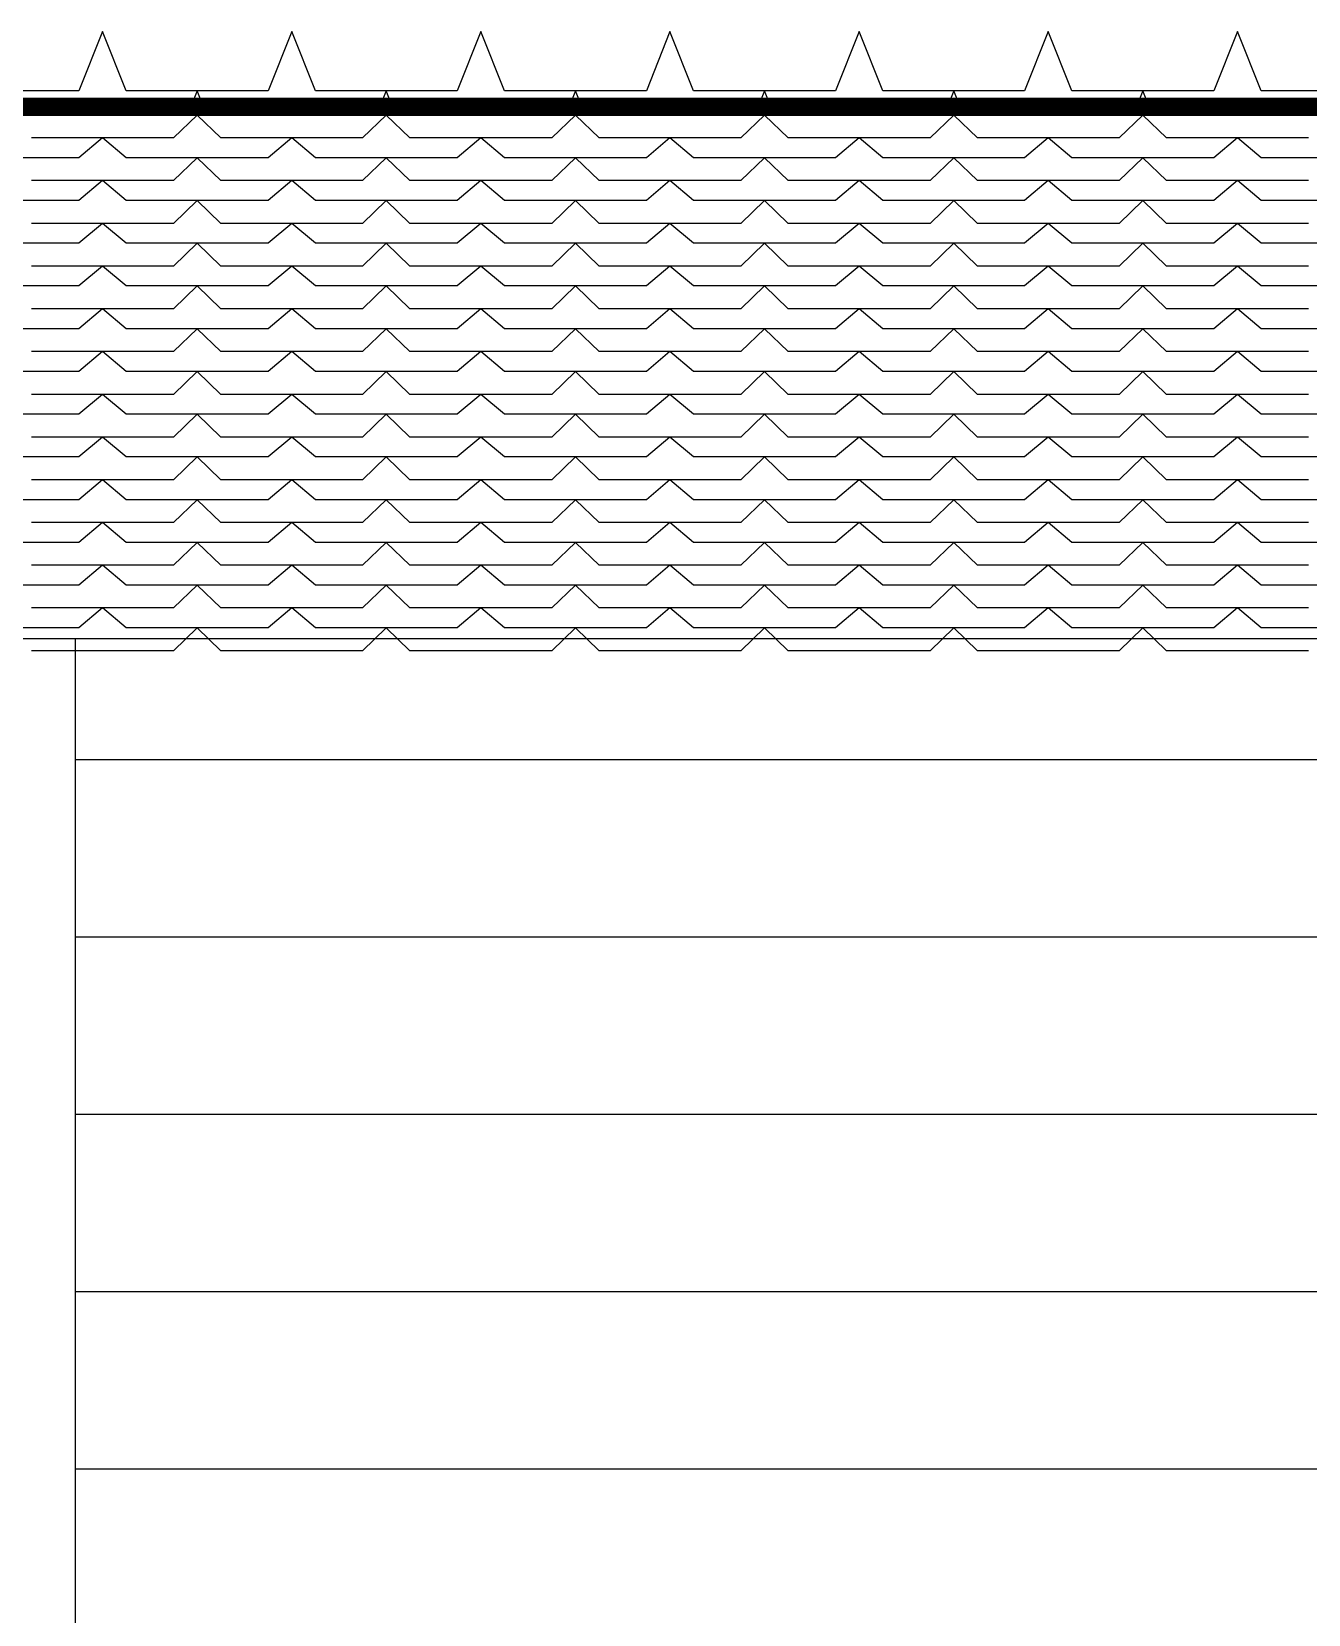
# Model space of a CAD drawing. Header units: inches. Extents: x 86794 to 87086, y 41803 to 41823.
# Drawn here: x 87069.054 to 87070.134, y 41818.191 to 41819.53 of the extents above; entities that cross this region are included whole.
import ezdxf

# ---------------------------------------------------------------- set-up
doc = ezdxf.new("R2010")
doc.units = ezdxf.units.IN
doc.header["$MEASUREMENT"] = 0

msp = doc.modelspace()

# ---------------------------------------------------------------- linework, layer by layer
at = {"color": 250}
for p, q in [((87069.1137, 41819.5295), (87069.0937, 41819.4795)), ((87069.1337, 41819.4795), (87069.1137, 41819.5295)), ((87069.2737, 41819.5295), (87069.2537, 41819.4795)), ((87069.2937, 41819.4795), (87069.2737, 41819.5295)), ((87069.4337, 41819.5295), (87069.4137, 41819.4795)), ((87069.4537, 41819.4795), (87069.4337, 41819.5295)), ((87069.5937, 41819.5295), (87069.5737, 41819.4795)), ((87069.6137, 41819.4795), (87069.5937, 41819.5295)), ((87069.7537, 41819.5295), (87069.7337, 41819.4795)), ((87069.7737, 41819.4795), (87069.7537, 41819.5295)), ((87069.9137, 41819.5295), (87069.8937, 41819.4795)), ((87069.9337, 41819.4795), (87069.9137, 41819.5295)), ((87070.0737, 41819.5295), (87070.0537, 41819.4795)), ((87070.0937, 41819.4795), (87070.0737, 41819.5295)), ((87069.0937, 41819.4795), (87068.9737, 41819.4795)), ((87069.2537, 41819.4795), (87069.1337, 41819.4795)), ((87069.1937, 41819.4795), (87069.1855, 41819.459)), ((87069.2019, 41819.459), (87069.1937, 41819.4795)), ((87069.4137, 41819.4795), (87069.2937, 41819.4795)), ((87069.3537, 41819.4795), (87069.3455, 41819.459)), ((87069.3619, 41819.459), (87069.3537, 41819.4795)), ((87069.5737, 41819.4795), (87069.4537, 41819.4795)), ((87069.5137, 41819.4795), (87069.5055, 41819.459)), ((87069.5219, 41819.459), (87069.5137, 41819.4795)), ((87069.7337, 41819.4795), (87069.6137, 41819.4795)), ((87069.6737, 41819.4795), (87069.6655, 41819.459)), ((87069.6819, 41819.459), (87069.6737, 41819.4795)), ((87069.8937, 41819.4795), (87069.7737, 41819.4795)), ((87069.8337, 41819.4795), (87069.8255, 41819.459)), ((87069.8419, 41819.459), (87069.8337, 41819.4795)), ((87070.0537, 41819.4795), (87069.9337, 41819.4795)), ((87069.9937, 41819.4795), (87069.9855, 41819.459)), ((87070.0019, 41819.459), (87069.9937, 41819.4795)), ((87070.2137, 41819.4795), (87070.0937, 41819.4795)), ((87069.1937, 41819.459), (87069.1737, 41819.4396)), ((87069.2137, 41819.4396), (87069.1937, 41819.459)), ((87069.3537, 41819.459), (87069.3337, 41819.4396)), ((87069.3737, 41819.4396), (87069.3537, 41819.459)), ((87069.5137, 41819.459), (87069.4937, 41819.4396)), ((87069.5337, 41819.4396), (87069.5137, 41819.459)), ((87069.6737, 41819.459), (87069.6537, 41819.4396)), ((87069.6937, 41819.4396), (87069.6737, 41819.459)), ((87069.8337, 41819.459), (87069.8137, 41819.4396)), ((87069.8537, 41819.4396), (87069.8337, 41819.459)), ((87069.9937, 41819.459), (87069.9737, 41819.4396)), ((87070.0137, 41819.4396), (87069.9937, 41819.459)), ((87069.1737, 41819.4396), (87069.0537, 41819.4396)), ((87069.1137, 41819.4396), (87069.0937, 41819.4228)), ((87069.1337, 41819.4228), (87069.1137, 41819.4396)), ((87069.3337, 41819.4396), (87069.2137, 41819.4396)), ((87069.2737, 41819.4396), (87069.2537, 41819.4228)), ((87069.2937, 41819.4228), (87069.2737, 41819.4396)), ((87069.4937, 41819.4396), (87069.3737, 41819.4396)), ((87069.4337, 41819.4396), (87069.4137, 41819.4228)), ((87069.4537, 41819.4228), (87069.4337, 41819.4396)), ((87069.6537, 41819.4396), (87069.5337, 41819.4396)), ((87069.5937, 41819.4396), (87069.5737, 41819.4228)), ((87069.6137, 41819.4228), (87069.5937, 41819.4396)), ((87069.8137, 41819.4396), (87069.6937, 41819.4396)), ((87069.7537, 41819.4396), (87069.7337, 41819.4228)), ((87069.7737, 41819.4228), (87069.7537, 41819.4396)), ((87069.9737, 41819.4396), (87069.8537, 41819.4396)), ((87069.9137, 41819.4396), (87069.8937, 41819.4228)), ((87069.9337, 41819.4228), (87069.9137, 41819.4396)), ((87070.1337, 41819.4396), (87070.0137, 41819.4396)), ((87070.0737, 41819.4396), (87070.0537, 41819.4228)), ((87070.0937, 41819.4228), (87070.0737, 41819.4396)), ((87069.0937, 41819.4228), (87068.9737, 41819.4228)), ((87069.2537, 41819.4228), (87069.1337, 41819.4228)), ((87069.1937, 41819.4228), (87069.1737, 41819.4035)), ((87069.2137, 41819.4035), (87069.1937, 41819.4228)), ((87069.4137, 41819.4228), (87069.2937, 41819.4228)), ((87069.3537, 41819.4228), (87069.3337, 41819.4035)), ((87069.3737, 41819.4035), (87069.3537, 41819.4228)), ((87069.5737, 41819.4228), (87069.4537, 41819.4228)), ((87069.5137, 41819.4228), (87069.4937, 41819.4035)), ((87069.5337, 41819.4035), (87069.5137, 41819.4228)), ((87069.7337, 41819.4228), (87069.6137, 41819.4228)), ((87069.6737, 41819.4228), (87069.6537, 41819.4035)), ((87069.6937, 41819.4035), (87069.6737, 41819.4228)), ((87069.8937, 41819.4228), (87069.7737, 41819.4228)), ((87069.8337, 41819.4228), (87069.8137, 41819.4035)), ((87069.8537, 41819.4035), (87069.8337, 41819.4228)), ((87070.0537, 41819.4228), (87069.9337, 41819.4228)), ((87069.9937, 41819.4228), (87069.9737, 41819.4035)), ((87070.0137, 41819.4035), (87069.9937, 41819.4228)), ((87070.2137, 41819.4228), (87070.0937, 41819.4228)), ((87069.1737, 41819.4035), (87069.0537, 41819.4035)), ((87069.1137, 41819.4035), (87069.0937, 41819.3867)), ((87069.1337, 41819.3867), (87069.1137, 41819.4035)), ((87069.3337, 41819.4035), (87069.2137, 41819.4035)), ((87069.2737, 41819.4035), (87069.2537, 41819.3867)), ((87069.2937, 41819.3867), (87069.2737, 41819.4035)), ((87069.4937, 41819.4035), (87069.3737, 41819.4035)), ((87069.4337, 41819.4035), (87069.4137, 41819.3867)), ((87069.4537, 41819.3867), (87069.4337, 41819.4035)), ((87069.6537, 41819.4035), (87069.5337, 41819.4035)), ((87069.5937, 41819.4035), (87069.5737, 41819.3867)), ((87069.6137, 41819.3867), (87069.5937, 41819.4035)), ((87069.8137, 41819.4035), (87069.6937, 41819.4035)), ((87069.7537, 41819.4035), (87069.7337, 41819.3867)), ((87069.7737, 41819.3867), (87069.7537, 41819.4035)), ((87069.9737, 41819.4035), (87069.8537, 41819.4035)), ((87069.9137, 41819.4035), (87069.8937, 41819.3867)), ((87069.9337, 41819.3867), (87069.9137, 41819.4035)), ((87070.1337, 41819.4035), (87070.0137, 41819.4035)), ((87070.0737, 41819.4035), (87070.0537, 41819.3867)), ((87070.0937, 41819.3867), (87070.0737, 41819.4035)), ((87069.0937, 41819.3867), (87068.9737, 41819.3867)), ((87069.2537, 41819.3867), (87069.1337, 41819.3867)), ((87069.1937, 41819.3867), (87069.1737, 41819.3673)), ((87069.2137, 41819.3673), (87069.1937, 41819.3867)), ((87069.4137, 41819.3867), (87069.2937, 41819.3867)), ((87069.3537, 41819.3867), (87069.3337, 41819.3673)), ((87069.3737, 41819.3673), (87069.3537, 41819.3867)), ((87069.5737, 41819.3867), (87069.4537, 41819.3867)), ((87069.5137, 41819.3867), (87069.4937, 41819.3673)), ((87069.5337, 41819.3673), (87069.5137, 41819.3867)), ((87069.7337, 41819.3867), (87069.6137, 41819.3867)), ((87069.6737, 41819.3867), (87069.6537, 41819.3673)), ((87069.6937, 41819.3673), (87069.6737, 41819.3867)), ((87069.8937, 41819.3867), (87069.7737, 41819.3867)), ((87069.8337, 41819.3867), (87069.8137, 41819.3673)), ((87069.8537, 41819.3673), (87069.8337, 41819.3867)), ((87070.0537, 41819.3867), (87069.9337, 41819.3867)), ((87069.9937, 41819.3867), (87069.9737, 41819.3673)), ((87070.0137, 41819.3673), (87069.9937, 41819.3867)), ((87070.2137, 41819.3867), (87070.0937, 41819.3867)), ((87069.1737, 41819.3673), (87069.0537, 41819.3673)), ((87069.1137, 41819.3673), (87069.0937, 41819.3505)), ((87069.1337, 41819.3505), (87069.1137, 41819.3673)), ((87069.3337, 41819.3673), (87069.2137, 41819.3673)), ((87069.2737, 41819.3673), (87069.2537, 41819.3505)), ((87069.2937, 41819.3505), (87069.2737, 41819.3673)), ((87069.4937, 41819.3673), (87069.3737, 41819.3673)), ((87069.4337, 41819.3673), (87069.4137, 41819.3505)), ((87069.4537, 41819.3505), (87069.4337, 41819.3673)), ((87069.6537, 41819.3673), (87069.5337, 41819.3673)), ((87069.5937, 41819.3673), (87069.5737, 41819.3505)), ((87069.6137, 41819.3505), (87069.5937, 41819.3673)), ((87069.8137, 41819.3673), (87069.6937, 41819.3673)), ((87069.7537, 41819.3673), (87069.7337, 41819.3505)), ((87069.7737, 41819.3505), (87069.7537, 41819.3673)), ((87069.9737, 41819.3673), (87069.8537, 41819.3673)), ((87069.9137, 41819.3673), (87069.8937, 41819.3505)), ((87069.9337, 41819.3505), (87069.9137, 41819.3673)), ((87070.1337, 41819.3673), (87070.0137, 41819.3673)), ((87070.0737, 41819.3673), (87070.0537, 41819.3505)), ((87070.0937, 41819.3505), (87070.0737, 41819.3673)), ((87069.0937, 41819.3505), (87068.9737, 41819.3505)), ((87069.2537, 41819.3505), (87069.1337, 41819.3505)), ((87069.1937, 41819.3505), (87069.1737, 41819.3312)), ((87069.2137, 41819.3312), (87069.1937, 41819.3505)), ((87069.4137, 41819.3505), (87069.2937, 41819.3505)), ((87069.3537, 41819.3505), (87069.3337, 41819.3312)), ((87069.3737, 41819.3312), (87069.3537, 41819.3505)), ((87069.5737, 41819.3505), (87069.4537, 41819.3505)), ((87069.5137, 41819.3505), (87069.4937, 41819.3312)), ((87069.5337, 41819.3312), (87069.5137, 41819.3505)), ((87069.7337, 41819.3505), (87069.6137, 41819.3505)), ((87069.6737, 41819.3505), (87069.6537, 41819.3312)), ((87069.6937, 41819.3312), (87069.6737, 41819.3505)), ((87069.8937, 41819.3505), (87069.7737, 41819.3505)), ((87069.8337, 41819.3505), (87069.8137, 41819.3312)), ((87069.8537, 41819.3312), (87069.8337, 41819.3505)), ((87070.0537, 41819.3505), (87069.9337, 41819.3505)), ((87069.9937, 41819.3505), (87069.9737, 41819.3312)), ((87070.0137, 41819.3312), (87069.9937, 41819.3505)), ((87070.2137, 41819.3505), (87070.0937, 41819.3505)), ((87069.1737, 41819.3312), (87069.0537, 41819.3312)), ((87069.1137, 41819.3312), (87069.0937, 41819.3144)), ((87069.1337, 41819.3144), (87069.1137, 41819.3312)), ((87069.3337, 41819.3312), (87069.2137, 41819.3312)), ((87069.2737, 41819.3312), (87069.2537, 41819.3144)), ((87069.2937, 41819.3144), (87069.2737, 41819.3312)), ((87069.4937, 41819.3312), (87069.3737, 41819.3312)), ((87069.4337, 41819.3312), (87069.4137, 41819.3144)), ((87069.4537, 41819.3144), (87069.4337, 41819.3312)), ((87069.6537, 41819.3312), (87069.5337, 41819.3312)), ((87069.5937, 41819.3312), (87069.5737, 41819.3144)), ((87069.6137, 41819.3144), (87069.5937, 41819.3312)), ((87069.8137, 41819.3312), (87069.6937, 41819.3312)), ((87069.7537, 41819.3312), (87069.7337, 41819.3144)), ((87069.7737, 41819.3144), (87069.7537, 41819.3312)), ((87069.9737, 41819.3312), (87069.8537, 41819.3312)), ((87069.9137, 41819.3312), (87069.8937, 41819.3144)), ((87069.9337, 41819.3144), (87069.9137, 41819.3312)), ((87070.1337, 41819.3312), (87070.0137, 41819.3312)), ((87070.0737, 41819.3312), (87070.0537, 41819.3144)), ((87070.0937, 41819.3144), (87070.0737, 41819.3312)), ((87069.0937, 41819.3144), (87068.9737, 41819.3144)), ((87069.2537, 41819.3144), (87069.1337, 41819.3144)), ((87069.1937, 41819.3144), (87069.1737, 41819.295)), ((87069.2137, 41819.295), (87069.1937, 41819.3144)), ((87069.4137, 41819.3144), (87069.2937, 41819.3144)), ((87069.3537, 41819.3144), (87069.3337, 41819.295)), ((87069.3737, 41819.295), (87069.3537, 41819.3144)), ((87069.5737, 41819.3144), (87069.4537, 41819.3144)), ((87069.5137, 41819.3144), (87069.4937, 41819.295)), ((87069.5337, 41819.295), (87069.5137, 41819.3144)), ((87069.7337, 41819.3144), (87069.6137, 41819.3144)), ((87069.6737, 41819.3144), (87069.6537, 41819.295)), ((87069.6937, 41819.295), (87069.6737, 41819.3144)), ((87069.8937, 41819.3144), (87069.7737, 41819.3144)), ((87069.8337, 41819.3144), (87069.8137, 41819.295)), ((87069.8537, 41819.295), (87069.8337, 41819.3144)), ((87070.0537, 41819.3144), (87069.9337, 41819.3144)), ((87069.9937, 41819.3144), (87069.9737, 41819.295)), ((87070.0137, 41819.295), (87069.9937, 41819.3144)), ((87070.2137, 41819.3144), (87070.0937, 41819.3144)), ((87069.1737, 41819.295), (87069.0537, 41819.295)), ((87069.1137, 41819.295), (87069.0937, 41819.2782)), ((87069.1337, 41819.2782), (87069.1137, 41819.295)), ((87069.3337, 41819.295), (87069.2137, 41819.295)), ((87069.2737, 41819.295), (87069.2537, 41819.2782)), ((87069.2937, 41819.2782), (87069.2737, 41819.295)), ((87069.4937, 41819.295), (87069.3737, 41819.295)), ((87069.4337, 41819.295), (87069.4137, 41819.2782)), ((87069.4537, 41819.2782), (87069.4337, 41819.295)), ((87069.6537, 41819.295), (87069.5337, 41819.295)), ((87069.5937, 41819.295), (87069.5737, 41819.2782)), ((87069.6137, 41819.2782), (87069.5937, 41819.295)), ((87069.8137, 41819.295), (87069.6937, 41819.295)), ((87069.7537, 41819.295), (87069.7337, 41819.2782)), ((87069.7737, 41819.2782), (87069.7537, 41819.295)), ((87069.9737, 41819.295), (87069.8537, 41819.295)), ((87069.9137, 41819.295), (87069.8937, 41819.2782)), ((87069.9337, 41819.2782), (87069.9137, 41819.295)), ((87070.1337, 41819.295), (87070.0137, 41819.295)), ((87070.0737, 41819.295), (87070.0537, 41819.2782)), ((87070.0937, 41819.2782), (87070.0737, 41819.295)), ((87069.0937, 41819.2782), (87068.9737, 41819.2782)), ((87069.2537, 41819.2782), (87069.1337, 41819.2782)), ((87069.1937, 41819.2782), (87069.1737, 41819.2589)), ((87069.2137, 41819.2589), (87069.1937, 41819.2782)), ((87069.4137, 41819.2782), (87069.2937, 41819.2782)), ((87069.3537, 41819.2782), (87069.3337, 41819.2589)), ((87069.3737, 41819.2589), (87069.3537, 41819.2782)), ((87069.5737, 41819.2782), (87069.4537, 41819.2782)), ((87069.5137, 41819.2782), (87069.4937, 41819.2589)), ((87069.5337, 41819.2589), (87069.5137, 41819.2782)), ((87069.7337, 41819.2782), (87069.6137, 41819.2782)), ((87069.6737, 41819.2782), (87069.6537, 41819.2589)), ((87069.6937, 41819.2589), (87069.6737, 41819.2782)), ((87069.8937, 41819.2782), (87069.7737, 41819.2782)), ((87069.8337, 41819.2782), (87069.8137, 41819.2589)), ((87069.8537, 41819.2589), (87069.8337, 41819.2782)), ((87070.0537, 41819.2782), (87069.9337, 41819.2782)), ((87069.9937, 41819.2782), (87069.9737, 41819.2589)), ((87070.0137, 41819.2589), (87069.9937, 41819.2782)), ((87070.2137, 41819.2782), (87070.0937, 41819.2782)), ((87069.1737, 41819.2589), (87069.0537, 41819.2589)), ((87069.1137, 41819.2589), (87069.0937, 41819.2421)), ((87069.1337, 41819.2421), (87069.1137, 41819.2589)), ((87069.3337, 41819.2589), (87069.2137, 41819.2589)), ((87069.2737, 41819.2589), (87069.2537, 41819.2421)), ((87069.2937, 41819.2421), (87069.2737, 41819.2589)), ((87069.4937, 41819.2589), (87069.3737, 41819.2589)), ((87069.4337, 41819.2589), (87069.4137, 41819.2421)), ((87069.4537, 41819.2421), (87069.4337, 41819.2589)), ((87069.6537, 41819.2589), (87069.5337, 41819.2589)), ((87069.5937, 41819.2589), (87069.5737, 41819.2421)), ((87069.6137, 41819.2421), (87069.5937, 41819.2589)), ((87069.8137, 41819.2589), (87069.6937, 41819.2589)), ((87069.7537, 41819.2589), (87069.7337, 41819.2421)), ((87069.7737, 41819.2421), (87069.7537, 41819.2589)), ((87069.9737, 41819.2589), (87069.8537, 41819.2589)), ((87069.9137, 41819.2589), (87069.8937, 41819.2421)), ((87069.9337, 41819.2421), (87069.9137, 41819.2589)), ((87070.1337, 41819.2589), (87070.0137, 41819.2589)), ((87070.0737, 41819.2589), (87070.0537, 41819.2421)), ((87070.0937, 41819.2421), (87070.0737, 41819.2589)), ((87069.0937, 41819.2421), (87068.9737, 41819.2421)), ((87069.2537, 41819.2421), (87069.1337, 41819.2421)), ((87069.1937, 41819.2421), (87069.1737, 41819.2227)), ((87069.2137, 41819.2227), (87069.1937, 41819.2421)), ((87069.4137, 41819.2421), (87069.2937, 41819.2421)), ((87069.3537, 41819.2421), (87069.3337, 41819.2227)), ((87069.3737, 41819.2227), (87069.3537, 41819.2421)), ((87069.5737, 41819.2421), (87069.4537, 41819.2421)), ((87069.5137, 41819.2421), (87069.4937, 41819.2227)), ((87069.5337, 41819.2227), (87069.5137, 41819.2421)), ((87069.7337, 41819.2421), (87069.6137, 41819.2421)), ((87069.6737, 41819.2421), (87069.6537, 41819.2227)), ((87069.6937, 41819.2227), (87069.6737, 41819.2421)), ((87069.8937, 41819.2421), (87069.7737, 41819.2421)), ((87069.8337, 41819.2421), (87069.8137, 41819.2227)), ((87069.8537, 41819.2227), (87069.8337, 41819.2421)), ((87070.0537, 41819.2421), (87069.9337, 41819.2421)), ((87069.9937, 41819.2421), (87069.9737, 41819.2227)), ((87070.0137, 41819.2227), (87069.9937, 41819.2421)), ((87070.2137, 41819.2421), (87070.0937, 41819.2421)), ((87069.1737, 41819.2227), (87069.0537, 41819.2227)), ((87069.1137, 41819.2227), (87069.0937, 41819.2059)), ((87069.1337, 41819.2059), (87069.1137, 41819.2227)), ((87069.3337, 41819.2227), (87069.2137, 41819.2227)), ((87069.2737, 41819.2227), (87069.2537, 41819.2059)), ((87069.2937, 41819.2059), (87069.2737, 41819.2227)), ((87069.4937, 41819.2227), (87069.3737, 41819.2227)), ((87069.4337, 41819.2227), (87069.4137, 41819.2059)), ((87069.4537, 41819.2059), (87069.4337, 41819.2227)), ((87069.6537, 41819.2227), (87069.5337, 41819.2227)), ((87069.5937, 41819.2227), (87069.5737, 41819.2059)), ((87069.6137, 41819.2059), (87069.5937, 41819.2227)), ((87069.8137, 41819.2227), (87069.6937, 41819.2227)), ((87069.7537, 41819.2227), (87069.7337, 41819.2059)), ((87069.7737, 41819.2059), (87069.7537, 41819.2227)), ((87069.9737, 41819.2227), (87069.8537, 41819.2227)), ((87069.9137, 41819.2227), (87069.8937, 41819.2059)), ((87069.9337, 41819.2059), (87069.9137, 41819.2227)), ((87070.1337, 41819.2227), (87070.0137, 41819.2227)), ((87070.0737, 41819.2227), (87070.0537, 41819.2059)), ((87070.0937, 41819.2059), (87070.0737, 41819.2227)), ((87069.0937, 41819.2059), (87068.9737, 41819.2059)), ((87069.2537, 41819.2059), (87069.1337, 41819.2059)), ((87069.1937, 41819.2059), (87069.1737, 41819.1866)), ((87069.2137, 41819.1866), (87069.1937, 41819.2059)), ((87069.4137, 41819.2059), (87069.2937, 41819.2059)), ((87069.3537, 41819.2059), (87069.3337, 41819.1866)), ((87069.3737, 41819.1866), (87069.3537, 41819.2059)), ((87069.5737, 41819.2059), (87069.4537, 41819.2059)), ((87069.5137, 41819.2059), (87069.4937, 41819.1866)), ((87069.5337, 41819.1866), (87069.5137, 41819.2059)), ((87069.7337, 41819.2059), (87069.6137, 41819.2059)), ((87069.6737, 41819.2059), (87069.6537, 41819.1866)), ((87069.6937, 41819.1866), (87069.6737, 41819.2059)), ((87069.8937, 41819.2059), (87069.7737, 41819.2059)), ((87069.8337, 41819.2059), (87069.8137, 41819.1866)), ((87069.8537, 41819.1866), (87069.8337, 41819.2059)), ((87070.0537, 41819.2059), (87069.9337, 41819.2059)), ((87069.9937, 41819.2059), (87069.9737, 41819.1866)), ((87070.0137, 41819.1866), (87069.9937, 41819.2059)), ((87070.2137, 41819.2059), (87070.0937, 41819.2059)), ((87069.1737, 41819.1866), (87069.0537, 41819.1866)), ((87069.1137, 41819.1866), (87069.0937, 41819.1698)), ((87069.1337, 41819.1698), (87069.1137, 41819.1866)), ((87069.3337, 41819.1866), (87069.2137, 41819.1866)), ((87069.2737, 41819.1866), (87069.2537, 41819.1698)), ((87069.2937, 41819.1698), (87069.2737, 41819.1866)), ((87069.4937, 41819.1866), (87069.3737, 41819.1866)), ((87069.4337, 41819.1866), (87069.4137, 41819.1698)), ((87069.4537, 41819.1698), (87069.4337, 41819.1866)), ((87069.6537, 41819.1866), (87069.5337, 41819.1866)), ((87069.5937, 41819.1866), (87069.5737, 41819.1698)), ((87069.6137, 41819.1698), (87069.5937, 41819.1866)), ((87069.8137, 41819.1866), (87069.6937, 41819.1866)), ((87069.7537, 41819.1866), (87069.7337, 41819.1698)), ((87069.7737, 41819.1698), (87069.7537, 41819.1866)), ((87069.9737, 41819.1866), (87069.8537, 41819.1866)), ((87069.9137, 41819.1866), (87069.8937, 41819.1698)), ((87069.9337, 41819.1698), (87069.9137, 41819.1866)), ((87070.1337, 41819.1866), (87070.0137, 41819.1866)), ((87070.0737, 41819.1866), (87070.0537, 41819.1698)), ((87070.0937, 41819.1698), (87070.0737, 41819.1866)), ((87069.0937, 41819.1698), (87068.9737, 41819.1698)), ((87069.2537, 41819.1698), (87069.1337, 41819.1698)), ((87069.1937, 41819.1698), (87069.1737, 41819.1504)), ((87069.2137, 41819.1504), (87069.1937, 41819.1698)), ((87069.4137, 41819.1698), (87069.2937, 41819.1698)), ((87069.3537, 41819.1698), (87069.3337, 41819.1504)), ((87069.3737, 41819.1504), (87069.3537, 41819.1698)), ((87069.5737, 41819.1698), (87069.4537, 41819.1698)), ((87069.5137, 41819.1698), (87069.4937, 41819.1504)), ((87069.5337, 41819.1504), (87069.5137, 41819.1698)), ((87069.7337, 41819.1698), (87069.6137, 41819.1698)), ((87069.6737, 41819.1698), (87069.6537, 41819.1504)), ((87069.6937, 41819.1504), (87069.6737, 41819.1698)), ((87069.8937, 41819.1698), (87069.7737, 41819.1698)), ((87069.8337, 41819.1698), (87069.8137, 41819.1504)), ((87069.8537, 41819.1504), (87069.8337, 41819.1698)), ((87070.0537, 41819.1698), (87069.9337, 41819.1698)), ((87069.9937, 41819.1698), (87069.9737, 41819.1504)), ((87070.0137, 41819.1504), (87069.9937, 41819.1698)), ((87070.2137, 41819.1698), (87070.0937, 41819.1698)), ((87069.1737, 41819.1504), (87069.0537, 41819.1504)), ((87069.1137, 41819.1504), (87069.0937, 41819.1336)), ((87069.1337, 41819.1336), (87069.1137, 41819.1504)), ((87069.3337, 41819.1504), (87069.2137, 41819.1504)), ((87069.2737, 41819.1504), (87069.2537, 41819.1336)), ((87069.2937, 41819.1336), (87069.2737, 41819.1504)), ((87069.4937, 41819.1504), (87069.3737, 41819.1504)), ((87069.4337, 41819.1504), (87069.4137, 41819.1336)), ((87069.4537, 41819.1336), (87069.4337, 41819.1504)), ((87069.6537, 41819.1504), (87069.5337, 41819.1504)), ((87069.5937, 41819.1504), (87069.5737, 41819.1336)), ((87069.6137, 41819.1336), (87069.5937, 41819.1504)), ((87069.8137, 41819.1504), (87069.6937, 41819.1504)), ((87069.7537, 41819.1504), (87069.7337, 41819.1336)), ((87069.7737, 41819.1336), (87069.7537, 41819.1504)), ((87069.9737, 41819.1504), (87069.8537, 41819.1504)), ((87069.9137, 41819.1504), (87069.8937, 41819.1336)), ((87069.9337, 41819.1336), (87069.9137, 41819.1504)), ((87070.1337, 41819.1504), (87070.0137, 41819.1504)), ((87070.0737, 41819.1504), (87070.0537, 41819.1336)), ((87070.0937, 41819.1336), (87070.0737, 41819.1504)), ((87069.0937, 41819.1336), (87068.9737, 41819.1336)), ((87069.2537, 41819.1336), (87069.1337, 41819.1336)), ((87069.1937, 41819.1336), (87069.1737, 41819.1143)), ((87069.2137, 41819.1143), (87069.1937, 41819.1336)), ((87069.4137, 41819.1336), (87069.2937, 41819.1336)), ((87069.3537, 41819.1336), (87069.3337, 41819.1143)), ((87069.3737, 41819.1143), (87069.3537, 41819.1336)), ((87069.5737, 41819.1336), (87069.4537, 41819.1336)), ((87069.5137, 41819.1336), (87069.4937, 41819.1143)), ((87069.5337, 41819.1143), (87069.5137, 41819.1336)), ((87069.7337, 41819.1336), (87069.6137, 41819.1336)), ((87069.6737, 41819.1336), (87069.6537, 41819.1143)), ((87069.6937, 41819.1143), (87069.6737, 41819.1336)), ((87069.8937, 41819.1336), (87069.7737, 41819.1336)), ((87069.8337, 41819.1336), (87069.8137, 41819.1143)), ((87069.8537, 41819.1143), (87069.8337, 41819.1336)), ((87070.0537, 41819.1336), (87069.9337, 41819.1336)), ((87069.9937, 41819.1336), (87069.9737, 41819.1143)), ((87070.0137, 41819.1143), (87069.9937, 41819.1336)), ((87070.2137, 41819.1336), (87070.0937, 41819.1336)), ((87069.1737, 41819.1143), (87069.0537, 41819.1143)), ((87069.1137, 41819.1143), (87069.0937, 41819.0975)), ((87069.1337, 41819.0975), (87069.1137, 41819.1143)), ((87069.3337, 41819.1143), (87069.2137, 41819.1143)), ((87069.2737, 41819.1143), (87069.2537, 41819.0975)), ((87069.2937, 41819.0975), (87069.2737, 41819.1143)), ((87069.4937, 41819.1143), (87069.3737, 41819.1143)), ((87069.4337, 41819.1143), (87069.4137, 41819.0975)), ((87069.4537, 41819.0975), (87069.4337, 41819.1143)), ((87069.6537, 41819.1143), (87069.5337, 41819.1143)), ((87069.5937, 41819.1143), (87069.5737, 41819.0975)), ((87069.6137, 41819.0975), (87069.5937, 41819.1143)), ((87069.8137, 41819.1143), (87069.6937, 41819.1143)), ((87069.7537, 41819.1143), (87069.7337, 41819.0975)), ((87069.7737, 41819.0975), (87069.7537, 41819.1143)), ((87069.9737, 41819.1143), (87069.8537, 41819.1143)), ((87069.9137, 41819.1143), (87069.8937, 41819.0975)), ((87069.9337, 41819.0975), (87069.9137, 41819.1143)), ((87070.1337, 41819.1143), (87070.0137, 41819.1143)), ((87070.0737, 41819.1143), (87070.0537, 41819.0975)), ((87070.0937, 41819.0975), (87070.0737, 41819.1143)), ((87069.0937, 41819.0975), (87068.9737, 41819.0975)), ((87069.2537, 41819.0975), (87069.1337, 41819.0975)), ((87069.1937, 41819.0975), (87069.1737, 41819.0781)), ((87069.2137, 41819.0781), (87069.1937, 41819.0975)), ((87069.4137, 41819.0975), (87069.2937, 41819.0975)), ((87069.3537, 41819.0975), (87069.3337, 41819.0781)), ((87069.3737, 41819.0781), (87069.3537, 41819.0975)), ((87069.5737, 41819.0975), (87069.4537, 41819.0975)), ((87069.5137, 41819.0975), (87069.4937, 41819.0781)), ((87069.5337, 41819.0781), (87069.5137, 41819.0975)), ((87069.7337, 41819.0975), (87069.6137, 41819.0975)), ((87069.6737, 41819.0975), (87069.6537, 41819.0781)), ((87069.6937, 41819.0781), (87069.6737, 41819.0975)), ((87069.8937, 41819.0975), (87069.7737, 41819.0975)), ((87069.8337, 41819.0975), (87069.8137, 41819.0781)), ((87069.8537, 41819.0781), (87069.8337, 41819.0975)), ((87070.0537, 41819.0975), (87069.9337, 41819.0975)), ((87069.9937, 41819.0975), (87069.9737, 41819.0781)), ((87070.0137, 41819.0781), (87069.9937, 41819.0975)), ((87070.2137, 41819.0975), (87070.0937, 41819.0975)), ((87069.1737, 41819.0781), (87069.0537, 41819.0781)), ((87069.1137, 41819.0781), (87069.0937, 41819.0613)), ((87069.1337, 41819.0613), (87069.1137, 41819.0781)), ((87069.3337, 41819.0781), (87069.2137, 41819.0781)), ((87069.2737, 41819.0781), (87069.2537, 41819.0613)), ((87069.2937, 41819.0613), (87069.2737, 41819.0781)), ((87069.4937, 41819.0781), (87069.3737, 41819.0781)), ((87069.4337, 41819.0781), (87069.4137, 41819.0613)), ((87069.4537, 41819.0613), (87069.4337, 41819.0781)), ((87069.6537, 41819.0781), (87069.5337, 41819.0781)), ((87069.5937, 41819.0781), (87069.5737, 41819.0613)), ((87069.6137, 41819.0613), (87069.5937, 41819.0781)), ((87069.8137, 41819.0781), (87069.6937, 41819.0781)), ((87069.7537, 41819.0781), (87069.7337, 41819.0613)), ((87069.7737, 41819.0613), (87069.7537, 41819.0781)), ((87069.9737, 41819.0781), (87069.8537, 41819.0781)), ((87069.9137, 41819.0781), (87069.8937, 41819.0613)), ((87069.9337, 41819.0613), (87069.9137, 41819.0781)), ((87070.1337, 41819.0781), (87070.0137, 41819.0781)), ((87070.0737, 41819.0781), (87070.0537, 41819.0613)), ((87070.0937, 41819.0613), (87070.0737, 41819.0781)), ((87069.0937, 41819.0613), (87068.9737, 41819.0613)), ((87069.2537, 41819.0613), (87069.1337, 41819.0613)), ((87069.1937, 41819.0613), (87069.1737, 41819.042)), ((87069.2137, 41819.042), (87069.1937, 41819.0613)), ((87069.4137, 41819.0613), (87069.2937, 41819.0613)), ((87069.3537, 41819.0613), (87069.3337, 41819.042)), ((87069.3737, 41819.042), (87069.3537, 41819.0613)), ((87069.5737, 41819.0613), (87069.4537, 41819.0613)), ((87069.5137, 41819.0613), (87069.4937, 41819.042)), ((87069.5337, 41819.042), (87069.5137, 41819.0613)), ((87069.7337, 41819.0613), (87069.6137, 41819.0613)), ((87069.6737, 41819.0613), (87069.6537, 41819.042)), ((87069.6937, 41819.042), (87069.6737, 41819.0613)), ((87069.8937, 41819.0613), (87069.7737, 41819.0613)), ((87069.8337, 41819.0613), (87069.8137, 41819.042)), ((87069.8537, 41819.042), (87069.8337, 41819.0613)), ((87070.0537, 41819.0613), (87069.9337, 41819.0613)), ((87069.9937, 41819.0613), (87069.9737, 41819.042)), ((87070.0137, 41819.042), (87069.9937, 41819.0613)), ((87070.2137, 41819.0613), (87070.0937, 41819.0613)), ((87069.1737, 41819.042), (87069.0537, 41819.042)), ((87069.1137, 41819.042), (87069.0937, 41819.0252)), ((87069.1337, 41819.0252), (87069.1137, 41819.042)), ((87069.3337, 41819.042), (87069.2137, 41819.042)), ((87069.2737, 41819.042), (87069.2537, 41819.0252)), ((87069.2937, 41819.0252), (87069.2737, 41819.042)), ((87069.4937, 41819.042), (87069.3737, 41819.042)), ((87069.4337, 41819.042), (87069.4137, 41819.0252)), ((87069.4537, 41819.0252), (87069.4337, 41819.042)), ((87069.6537, 41819.042), (87069.5337, 41819.042)), ((87069.5937, 41819.042), (87069.5737, 41819.0252)), ((87069.6137, 41819.0252), (87069.5937, 41819.042)), ((87069.8137, 41819.042), (87069.6937, 41819.042)), ((87069.7537, 41819.042), (87069.7337, 41819.0252)), ((87069.7737, 41819.0252), (87069.7537, 41819.042)), ((87069.9737, 41819.042), (87069.8537, 41819.042)), ((87069.9137, 41819.042), (87069.8937, 41819.0252)), ((87069.9337, 41819.0252), (87069.9137, 41819.042)), ((87070.1337, 41819.042), (87070.0137, 41819.042)), ((87070.0737, 41819.042), (87070.0537, 41819.0252)), ((87070.0937, 41819.0252), (87070.0737, 41819.042)), ((87069.0937, 41819.0252), (87068.9737, 41819.0252)), ((87069.2537, 41819.0252), (87069.1337, 41819.0252)), ((87069.1937, 41819.0252), (87069.1737, 41819.0058)), ((87069.2137, 41819.0058), (87069.1937, 41819.0252)), ((87069.4137, 41819.0252), (87069.2937, 41819.0252)), ((87069.3537, 41819.0252), (87069.3337, 41819.0058)), ((87069.3737, 41819.0058), (87069.3537, 41819.0252)), ((87069.5737, 41819.0252), (87069.4537, 41819.0252)), ((87069.5137, 41819.0252), (87069.4937, 41819.0058)), ((87069.5337, 41819.0058), (87069.5137, 41819.0252)), ((87069.7337, 41819.0252), (87069.6137, 41819.0252)), ((87069.6737, 41819.0252), (87069.6537, 41819.0058)), ((87069.6937, 41819.0058), (87069.6737, 41819.0252)), ((87069.8937, 41819.0252), (87069.7737, 41819.0252)), ((87069.8337, 41819.0252), (87069.8137, 41819.0058)), ((87069.8537, 41819.0058), (87069.8337, 41819.0252)), ((87070.0537, 41819.0252), (87069.9337, 41819.0252)), ((87069.9937, 41819.0252), (87069.9737, 41819.0058)), ((87070.0137, 41819.0058), (87069.9937, 41819.0252)), ((87070.2137, 41819.0252), (87070.0937, 41819.0252)), ((87069.1737, 41819.0058), (87069.0537, 41819.0058)), ((87069.3337, 41819.0058), (87069.2137, 41819.0058)), ((87069.4937, 41819.0058), (87069.3737, 41819.0058)), ((87069.6537, 41819.0058), (87069.5337, 41819.0058)), ((87069.8137, 41819.0058), (87069.6937, 41819.0058)), ((87069.9737, 41819.0058), (87069.8537, 41819.0058)), ((87070.1337, 41819.0058), (87070.0137, 41819.0058))]:
    msp.add_line(p, q, dxfattribs=at)
msp.add_line((87074.3337, 41819.473), (87066.1337, 41819.473))
at = {"ltscale": 0.005}
for p, q in [((87066.1337, 41819.473), (87074.3337, 41819.473)), ((87066.1337, 41819.472), (87074.3337, 41819.472)), ((87066.1337, 41819.471), (87074.3337, 41819.471)), ((87066.1337, 41819.47), (87074.3337, 41819.47)), ((87066.1337, 41819.469), (87074.3337, 41819.469)), ((87066.1337, 41819.468), (87074.3337, 41819.468)), ((87066.1337, 41819.467), (87074.3337, 41819.467)), ((87066.1337, 41819.466), (87074.3337, 41819.466)), ((87066.1337, 41819.465), (87074.3337, 41819.465)), ((87066.1337, 41819.464), (87074.3337, 41819.464)), ((87066.1337, 41819.463), (87074.3337, 41819.463)), ((87066.1337, 41819.462), (87074.3337, 41819.462)), ((87066.1337, 41819.461), (87074.3337, 41819.461)), ((87066.1337, 41819.46), (87074.3337, 41819.46)), ((87066.1337, 41819.459), (87074.3337, 41819.459))]:
    msp.add_line(p, q, dxfattribs=at)
at = {"ltscale": 0.006}
for p, q in [((87074.3337, 41819.459), (87066.1337, 41819.459)), ((87074.3337, 41819.459), (87066.1337, 41819.459)), ((87074.3337, 41819.459), (87066.1337, 41819.459)), ((87074.3337, 41819.0158), (87066.1337, 41819.0158)), ((87069.0904, 41819.0158), (87069.0904, 41814.2936)), ((87071.327, 41818.9136), (87069.0904, 41818.9136)), ((87071.327, 41818.7636), (87069.0904, 41818.7636)), ((87071.327, 41818.6136), (87069.0904, 41818.6136)), ((87071.327, 41818.4636), (87069.0904, 41818.4636)), ((87071.327, 41818.3136), (87069.0904, 41818.3136))]:
    msp.add_line(p, q, dxfattribs=at)

doc.saveas('drawing.dxf')
